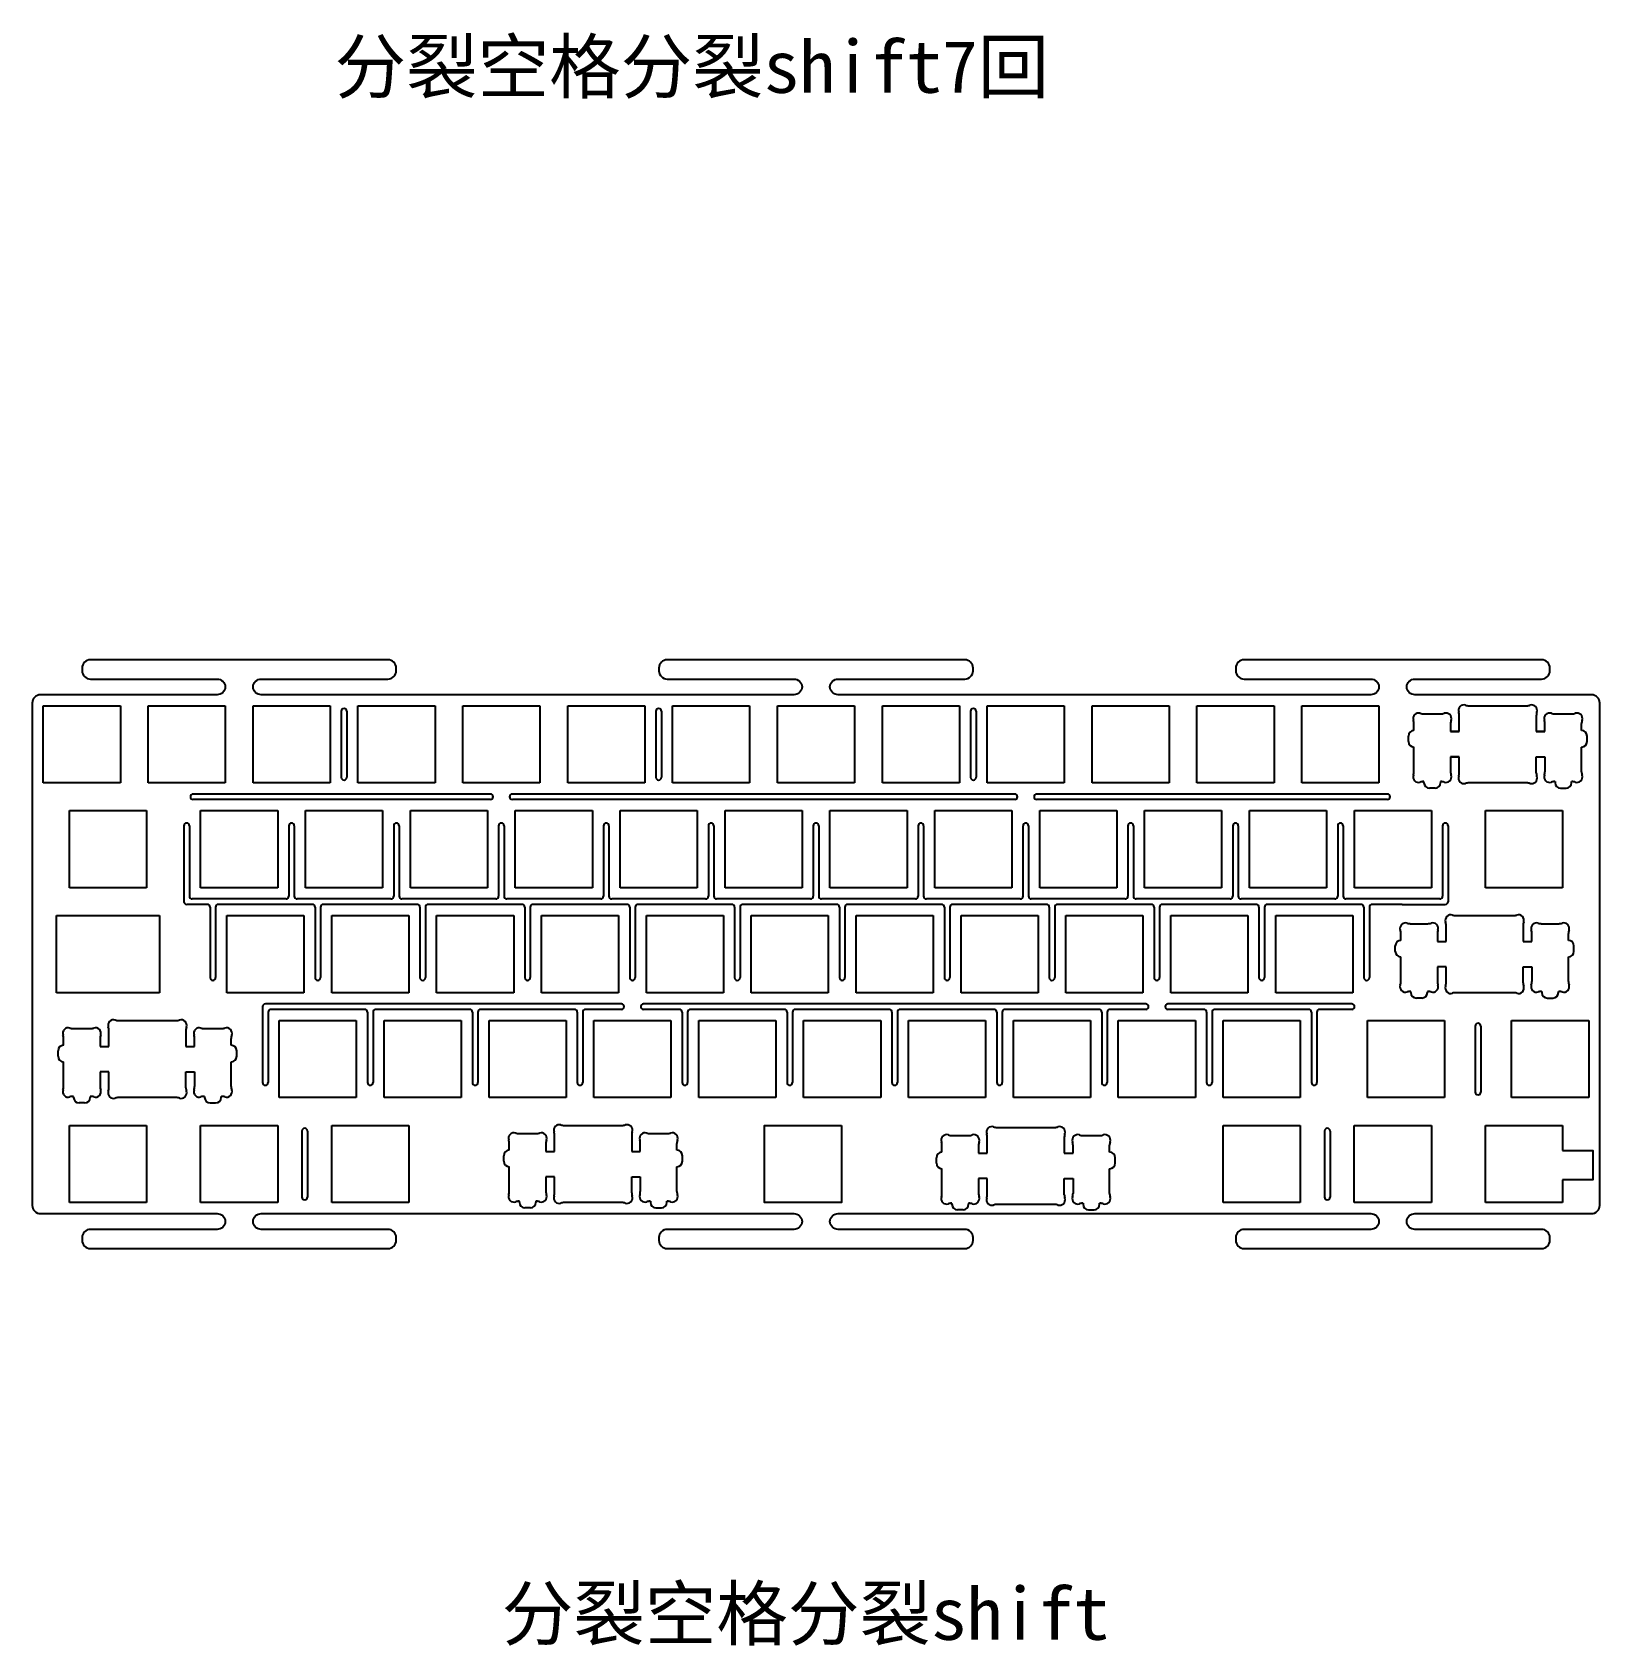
# Model space of a CAD drawing. Header units: millimetres. Extents: x 129 to 1846, y -253 to 443.
# Drawn here: x 1218.2 to 1502.9, y -253.2 to 39.7 of the extents above; entities that cross this region are included whole.
import ezdxf

# ---------------------------------------------------------------- set-up
doc = ezdxf.new("R2010")
doc.units = ezdxf.units.MM
doc.layers.add('BoardOutLine', color=6, linetype='Continuous', true_color=0xff00ff)
doc.layers.add('SUIT-00-06_PBL7', color=7, linetype='Continuous')
doc.layers.add('上壳', color=10, linetype='Continuous')

msp = doc.modelspace()

# ---------------------------------------------------------------- linework, layer by layer
at = {"color": 0}
for p, q in [((1220.22, -82.57), (1234.22, -82.57)), ((1220.22, -96.57), (1220.22, -82.57)), ((1234.22, -82.57), (1234.22, -96.57)), ((1239.27, -82.57), (1253.27, -82.57)), ((1239.27, -96.57), (1239.27, -82.57)), ((1253.27, -82.57), (1253.27, -96.57)), ((1258.32, -82.57), (1272.32, -82.57)), ((1258.32, -96.57), (1258.32, -82.57)), ((1272.32, -82.57), (1272.32, -96.57)), ((1277.37, -82.57), (1291.37, -82.57)), ((1277.37, -96.57), (1277.37, -82.57)), ((1291.37, -82.57), (1291.37, -96.57)), ((1296.42, -82.57), (1310.42, -82.57)), ((1296.42, -96.57), (1296.42, -82.57)), ((1310.42, -82.57), (1310.42, -96.57)), ((1315.47, -82.57), (1329.47, -82.57)), ((1315.47, -96.57), (1315.47, -82.57)), ((1329.47, -82.57), (1329.47, -96.57)), ((1334.52, -82.57), (1348.52, -82.57)), ((1334.52, -96.57), (1334.52, -82.57)), ((1348.52, -82.57), (1348.52, -96.57)), ((1353.57, -82.57), (1367.57, -82.57)), ((1353.57, -96.57), (1353.57, -82.57)), ((1367.57, -82.57), (1367.57, -96.57)), ((1372.62, -82.57), (1386.62, -82.57)), ((1372.62, -96.57), (1372.62, -82.57)), ((1386.62, -82.57), (1386.62, -96.57)), ((1391.67, -82.57), (1405.67, -82.57)), ((1391.67, -96.57), (1391.67, -82.57)), ((1405.67, -82.57), (1405.67, -96.57)), ((1410.72, -82.57), (1424.72, -82.57)), ((1410.72, -96.57), (1410.72, -82.57)), ((1424.72, -82.57), (1424.72, -96.57)), ((1429.77, -82.57), (1443.77, -82.57)), ((1429.77, -96.57), (1429.77, -82.57)), ((1443.77, -82.57), (1443.77, -96.57)), ((1448.82, -82.57), (1462.82, -82.57)), ((1448.82, -96.57), (1448.82, -82.57)), ((1462.82, -82.57), (1462.82, -96.57)), ((1477.4, -87.26), (1475.87, -87.26)), ((1492.92, -87.26), (1491.4, -87.26)), ((1475.87, -91.87), (1477.4, -91.87)), ((1491.4, -91.87), (1492.92, -91.87)), ((1234.22, -96.57), (1220.22, -96.57)), ((1253.27, -96.57), (1239.27, -96.57)), ((1272.32, -96.57), (1258.32, -96.57)), ((1291.37, -96.57), (1277.37, -96.57)), ((1310.42, -96.57), (1296.42, -96.57)), ((1329.47, -96.57), (1315.47, -96.57)), ((1348.52, -96.57), (1334.52, -96.57)), ((1367.57, -96.57), (1353.57, -96.57)), ((1386.62, -96.57), (1372.62, -96.57)), ((1405.67, -96.57), (1391.67, -96.57)), ((1424.72, -96.57), (1410.72, -96.57)), ((1443.77, -96.57), (1429.77, -96.57)), ((1462.82, -96.57), (1448.82, -96.57)), ((1224.98, -101.61), (1238.98, -101.61)), ((1224.98, -115.62), (1224.98, -101.61)), ((1238.98, -101.61), (1238.98, -115.62)), ((1248.8, -101.61), (1262.8, -101.61)), ((1248.8, -115.62), (1248.8, -101.61)), ((1262.8, -101.61), (1262.8, -115.62)), ((1267.85, -101.61), (1281.85, -101.61)), ((1267.85, -115.62), (1267.85, -101.61)), ((1281.85, -101.61), (1281.85, -115.62)), ((1286.9, -101.61), (1300.9, -101.61)), ((1286.9, -115.62), (1286.9, -101.61)), ((1300.9, -101.61), (1300.9, -115.62)), ((1305.95, -101.61), (1319.95, -101.61)), ((1305.95, -115.62), (1305.95, -101.61)), ((1319.95, -101.61), (1319.95, -115.62)), ((1325, -101.61), (1339, -101.61)), ((1325, -115.62), (1325, -101.61)), ((1339, -101.61), (1339, -115.62)), ((1344.05, -101.61), (1358.05, -101.61)), ((1344.05, -115.62), (1344.05, -101.61)), ((1358.05, -101.61), (1358.05, -115.62)), ((1363.1, -101.61), (1377.1, -101.61)), ((1363.1, -115.62), (1363.1, -101.61)), ((1377.1, -101.61), (1377.1, -115.62)), ((1382.15, -101.61), (1396.15, -101.61)), ((1382.15, -115.62), (1382.15, -101.61)), ((1396.15, -101.61), (1396.15, -115.62)), ((1401.2, -101.61), (1415.2, -101.61)), ((1401.2, -115.62), (1401.2, -101.61)), ((1415.2, -101.61), (1415.2, -115.62)), ((1420.25, -101.61), (1434.25, -101.61)), ((1420.25, -115.62), (1420.25, -101.61)), ((1434.25, -101.61), (1434.25, -115.62)), ((1439.3, -101.61), (1453.3, -101.61)), ((1439.3, -115.62), (1439.3, -101.61)), ((1453.3, -101.61), (1453.3, -115.62)), ((1458.35, -101.61), (1472.35, -101.61)), ((1458.35, -115.62), (1458.35, -101.61)), ((1472.35, -101.61), (1472.35, -115.62)), ((1482.16, -101.61), (1496.16, -101.61)), ((1482.16, -115.62), (1482.16, -101.61)), ((1496.16, -101.61), (1496.16, -115.62)), ((1238.98, -115.62), (1224.98, -115.62)), ((1262.8, -115.62), (1248.8, -115.62)), ((1281.85, -115.62), (1267.85, -115.62)), ((1300.9, -115.62), (1286.9, -115.62)), ((1319.95, -115.62), (1305.95, -115.62)), ((1339, -115.62), (1325, -115.62)), ((1358.05, -115.62), (1344.05, -115.62)), ((1377.1, -115.62), (1363.1, -115.62)), ((1396.15, -115.62), (1382.15, -115.62)), ((1415.2, -115.62), (1401.2, -115.62)), ((1434.25, -115.62), (1420.25, -115.62)), ((1453.3, -115.62), (1439.3, -115.62)), ((1472.35, -115.62), (1458.35, -115.62)), ((1496.16, -115.62), (1482.16, -115.62)), ((1253.56, -120.66), (1267.56, -120.66)), ((1253.56, -134.66), (1253.56, -120.66)), ((1267.56, -120.66), (1267.56, -134.66)), ((1272.61, -120.66), (1286.61, -120.66)), ((1272.61, -134.66), (1272.61, -120.66)), ((1286.61, -120.66), (1286.61, -134.66)), ((1291.66, -120.66), (1305.66, -120.66)), ((1291.66, -134.66), (1291.66, -120.66)), ((1305.66, -120.66), (1305.66, -134.66)), ((1310.71, -120.66), (1324.71, -120.66)), ((1310.71, -134.66), (1310.71, -120.66)), ((1324.71, -120.66), (1324.71, -134.66)), ((1329.76, -120.66), (1343.76, -120.66)), ((1329.76, -134.66), (1329.76, -120.66)), ((1343.76, -120.66), (1343.76, -134.66)), ((1348.81, -120.66), (1362.81, -120.66)), ((1348.81, -134.66), (1348.81, -120.66)), ((1362.81, -120.66), (1362.81, -134.66)), ((1367.86, -120.66), (1381.86, -120.66)), ((1367.86, -134.66), (1367.86, -120.66)), ((1381.86, -120.66), (1381.86, -134.66)), ((1386.91, -120.66), (1400.91, -120.66)), ((1386.91, -134.66), (1386.91, -120.66)), ((1400.91, -120.66), (1400.91, -134.66)), ((1405.96, -120.66), (1419.96, -120.66)), ((1405.96, -134.66), (1405.96, -120.66)), ((1419.96, -120.66), (1419.96, -134.66)), ((1425.01, -120.66), (1439.01, -120.66)), ((1425.01, -134.66), (1425.01, -120.66)), ((1439.01, -120.66), (1439.01, -134.66)), ((1444.06, -120.66), (1458.06, -120.66)), ((1444.06, -134.66), (1444.06, -120.66)), ((1458.06, -120.66), (1458.06, -134.66)), ((1267.56, -134.66), (1253.56, -134.66)), ((1286.61, -134.66), (1272.61, -134.66)), ((1305.66, -134.66), (1291.66, -134.66)), ((1324.71, -134.66), (1310.71, -134.66)), ((1343.76, -134.66), (1329.76, -134.66)), ((1362.81, -134.66), (1348.81, -134.66)), ((1381.86, -134.66), (1367.86, -134.66)), ((1400.91, -134.66), (1386.91, -134.66)), ((1419.96, -134.66), (1405.96, -134.66)), ((1439.01, -134.66), (1425.01, -134.66)), ((1458.06, -134.66), (1444.06, -134.66)), ((1263.08, -139.71), (1277.08, -139.71)), ((1263.08, -153.71), (1263.08, -139.71)), ((1277.08, -139.71), (1277.08, -153.71)), ((1282.13, -139.71), (1296.13, -139.71)), ((1282.13, -153.71), (1282.13, -139.71)), ((1296.13, -139.71), (1296.13, -153.71)), ((1301.18, -139.71), (1315.18, -139.71)), ((1301.18, -153.71), (1301.18, -139.71)), ((1315.18, -139.71), (1315.18, -153.71)), ((1320.23, -139.71), (1334.23, -139.71)), ((1320.23, -153.71), (1320.23, -139.71)), ((1334.23, -139.71), (1334.23, -153.71)), ((1339.28, -139.71), (1353.28, -139.71)), ((1339.28, -153.71), (1339.28, -139.71)), ((1353.28, -139.71), (1353.28, -153.71)), ((1358.33, -139.71), (1372.33, -139.71)), ((1358.33, -153.71), (1358.33, -139.71)), ((1372.33, -139.71), (1372.33, -153.71)), ((1377.38, -139.71), (1391.38, -139.71)), ((1377.38, -153.71), (1377.38, -139.71)), ((1391.38, -139.71), (1391.38, -153.71)), ((1396.43, -139.71), (1410.43, -139.71)), ((1396.43, -153.71), (1396.43, -139.71)), ((1410.43, -139.71), (1410.43, -153.71)), ((1415.48, -139.71), (1429.48, -139.71)), ((1415.48, -153.71), (1415.48, -139.71)), ((1429.48, -139.71), (1429.48, -153.71)), ((1434.53, -139.71), (1448.53, -139.71)), ((1434.53, -153.71), (1434.53, -139.71)), ((1448.53, -139.71), (1448.53, -153.71)), ((1460.73, -139.71), (1474.73, -139.71)), ((1460.73, -153.71), (1460.73, -139.71)), ((1474.73, -139.71), (1474.73, -153.71)), ((1486.92, -139.71), (1500.92, -139.71)), ((1486.92, -153.71), (1486.92, -139.71)), ((1500.92, -139.71), (1500.92, -153.71)), ((1277.08, -153.71), (1263.08, -153.71)), ((1296.13, -153.71), (1282.13, -153.71)), ((1315.18, -153.71), (1301.18, -153.71)), ((1334.23, -153.71), (1320.23, -153.71)), ((1353.28, -153.71), (1339.28, -153.71)), ((1372.33, -153.71), (1358.33, -153.71)), ((1391.38, -153.71), (1377.38, -153.71)), ((1410.43, -153.71), (1396.43, -153.71)), ((1429.48, -153.71), (1415.48, -153.71)), ((1448.53, -153.71), (1434.53, -153.71)), ((1474.73, -153.71), (1460.73, -153.71)), ((1500.92, -153.71), (1486.92, -153.71)), ((1224.98, -158.76), (1238.98, -158.76)), ((1224.98, -172.76), (1224.98, -158.76)), ((1238.98, -158.76), (1238.98, -172.76)), ((1248.8, -158.76), (1262.8, -158.76)), ((1248.8, -172.76), (1248.8, -158.76)), ((1262.8, -158.76), (1262.8, -172.76)), ((1272.61, -158.76), (1286.61, -158.76)), ((1272.61, -172.76), (1272.61, -158.76)), ((1286.61, -158.76), (1286.61, -172.76)), ((1434.53, -158.76), (1448.53, -158.76)), ((1434.53, -172.76), (1434.53, -158.76)), ((1448.53, -158.76), (1448.53, -172.76)), ((1458.34, -158.76), (1472.35, -158.76)), ((1458.34, -172.76), (1458.34, -158.76)), ((1472.35, -158.76), (1472.35, -172.76)), ((1482.16, -172.76), (1482.16, -158.76)), ((1482.16, -158.76), (1496.16, -158.76)), ((1496.16, -158.76), (1496.16, -163.32)), ((1496.16, -168.64), (1496.16, -172.76)), ((1238.98, -172.76), (1224.98, -172.76)), ((1262.8, -172.76), (1248.8, -172.76)), ((1286.61, -172.76), (1272.61, -172.76)), ((1448.53, -172.76), (1434.53, -172.76)), ((1472.35, -172.76), (1458.34, -172.76)), ((1496.16, -172.76), (1482.16, -172.76))]:
    msp.add_line(p, q, dxfattribs=at)
at = {"linetype": 'Continuous'}
msp.add_lwpolyline([(1218.22, -127.67), (1218.22, -172.77), (1218.22, -173.27, 0.414214), (1219.72, -174.77), (1251.78, -174.77, -0.399638), (1253.28, -176.19, -0.399638), (1251.78, -177.62), (1228.78, -177.62, 0.414214), (1227.28, -179.12), (1227.28, -179.62, 0.414214), (1228.78, -181.12), (1255.8, -181.12), (1282.82, -181.12, 0.414214), (1284.32, -179.62), (1284.32, -179.12, 0.414214), (1282.82, -177.62), (1259.82, -177.62, -0.399638), (1258.32, -176.19, -0.399638), (1259.82, -174.77), (1356.55, -174.77, -0.399638), (1358.05, -176.19, -0.399638), (1356.55, -177.62), (1333.55, -177.62, 0.414214), (1332.05, -179.12), (1332.05, -179.62, 0.414214), (1333.55, -181.12), (1360.57, -181.12), (1387.59, -181.12, 0.414214), (1389.09, -179.62), (1389.09, -179.12, 0.414214), (1387.59, -177.62), (1364.59, -177.62, -0.399638), (1363.09, -176.19, -0.399638), (1364.59, -174.77), (1461.32, -174.77, -0.399638), (1462.82, -176.19, -0.399638), (1461.32, -177.62), (1438.32, -177.62, 0.414214), (1436.82, -179.12), (1436.82, -179.62, 0.414214), (1438.32, -181.12), (1465.34, -181.12), (1492.36, -181.12, 0.414214), (1493.86, -179.62), (1493.86, -179.12, 0.414214), (1492.36, -177.62), (1469.36, -177.62, -0.399638), (1467.86, -176.19, -0.399638), (1469.36, -174.77), (1501.42, -174.77, 0.414214), (1502.92, -173.27), (1502.92, -127.67), (1502.92, -82.07, 0.414214), (1501.42, -80.57), (1469.36, -80.57, -0.399638), (1467.86, -79.14, -0.399638), (1469.36, -77.72), (1492.36, -77.72, 0.414214), (1493.86, -76.22), (1493.86, -75.72, 0.414214), (1492.36, -74.22), (1465.34, -74.22), (1438.32, -74.22, 0.414214), (1436.82, -75.72), (1436.82, -76.22, 0.414214), (1438.32, -77.72), (1461.32, -77.72, -0.399638), (1462.82, -79.14, -0.399638), (1461.32, -80.57), (1364.59, -80.57, -0.399638), (1363.09, -79.14, -0.399638), (1364.59, -77.72), (1387.59, -77.72, 0.414214), (1389.09, -76.22), (1389.09, -75.72, 0.414214), (1387.59, -74.22), (1360.57, -74.22), (1333.55, -74.22, 0.414214), (1332.05, -75.72), (1332.05, -76.22, 0.414214), (1333.55, -77.72), (1356.55, -77.72, -0.399638), (1358.05, -79.14, -0.399638), (1356.55, -80.57), (1259.82, -80.57, -0.399638), (1258.32, -79.14, -0.399638), (1259.82, -77.72), (1282.82, -77.72, 0.414214), (1284.32, -76.22), (1284.32, -75.72, 0.414214), (1282.82, -74.22), (1255.8, -74.22), (1228.78, -74.22, 0.414214), (1227.28, -75.72), (1227.28, -76.22, 0.414214), (1228.78, -77.72), (1251.78, -77.72, -0.399638), (1253.28, -79.14, -0.399638), (1251.78, -80.57), (1219.72, -80.57, 0.414214), (1218.22, -82.07), (1218.22, -82.57)], format="xyb", close=True, dxfattribs=at)
at = {"color": 0}
msp.add_lwpolyline([(1365.19, -158.76), (1365.19, -172.76), (1351.19, -172.76), (1351.19, -158.76)], close=True, dxfattribs=at)
msp.add_lwpolyline([(1496.16, -163.32), (1501.65, -163.32), (1501.65, -168.64), (1496.16, -168.64)])
at = {"layer": 'BoardOutLine'}
for p, q in [((1274.35, -83.57), (1274.35, -95.56)), ((1275.35, -83.57), (1275.35, -95.56)), ((1331.49, -83.57), (1331.49, -95.56)), ((1332.49, -83.57), (1332.49, -95.56)), ((1388.65, -83.57), (1388.65, -95.56)), ((1389.65, -83.57), (1389.65, -95.56)), ((1480.32, -140.72), (1480.32, -152.71)), ((1481.32, -140.72), (1481.32, -152.71)), ((1267.2, -159.77), (1267.2, -171.76)), ((1268.2, -159.77), (1268.2, -171.76)), ((1452.94, -159.77), (1452.94, -171.76)), ((1453.94, -159.77), (1453.94, -171.76))]:
    msp.add_line(p, q, dxfattribs=at)
for centre, start, end in [((1274.85, -83.57), 0, 180), ((1331.99, -83.57), 0, 180), ((1389.15, -83.57), 0, 180), ((1274.85, -95.56), 180, 0), ((1331.99, -95.56), 180, 0), ((1389.15, -95.56), 180, 0), ((1480.82, -140.72), 0, 180), ((1480.82, -152.71), 180, 0), ((1267.7, -159.77), 0, 180), ((1453.44, -159.77), 0, 180), ((1267.7, -171.76), 180, 0), ((1453.44, -171.76), 180, 0)]:
    msp.add_arc(centre, 0.5, start, end, dxfattribs=at)
at = {"layer": 'SUIT-00-06_PBL7', "color": 7, "linetype": 'Continuous'}
for p, q in [((1222.6, -134.66), (1222.6, -120.66)), ((1222.6, -120.66), (1241.36, -120.66)), ((1241.36, -120.66), (1241.36, -134.66)), ((1241.36, -134.66), (1222.6, -134.66))]:
    msp.add_line(p, q, dxfattribs=at)
at = {"layer": '上壳'}
for p, q in [((1470.95, -84.04), (1474.04, -84.04)), ((1477.4, -87.27), (1477.4, -84.35)), ((1479.18, -82.57), (1489.62, -82.57)), ((1491.4, -84.35), (1491.4, -87.27)), ((1494.75, -84.04), (1497.84, -84.04)), ((1469.17, -87.07), (1469.17, -85.82)), ((1475.82, -85.82), (1475.82, -87.27)), ((1475.82, -87.27), (1477.4, -87.27)), ((1491.4, -87.27), (1492.97, -87.27)), ((1492.97, -87.27), (1492.97, -85.82)), ((1499.62, -87.07), (1499.62, -85.82)), ((1468.17, -89.07), (1468.17, -88.07)), ((1469.17, -94.56), (1469.17, -90.07)), ((1499.62, -94.56), (1499.62, -90.07)), ((1500.62, -89.07), (1500.62, -88.07)), ((1477.4, -91.87), (1475.82, -91.87)), ((1475.82, -91.87), (1475.82, -94.56)), ((1477.4, -94.79), (1477.4, -91.87)), ((1491.4, -94.79), (1491.4, -91.87)), ((1491.4, -91.87), (1492.97, -91.87)), ((1492.97, -91.87), (1492.97, -94.56)), ((1471, -96.34), (1470.95, -96.34)), ((1471, -96.54), (1471, -96.34)), ((1474.04, -96.34), (1474, -96.34)), ((1474, -96.34), (1474, -96.54)), ((1489.62, -96.57), (1479.18, -96.57)), ((1494.75, -96.34), (1494.8, -96.34)), ((1494.8, -96.34), (1494.8, -96.54)), ((1497.8, -96.54), (1497.8, -96.34)), ((1497.8, -96.34), (1497.84, -96.34)), ((1301.42, -98.59), (1247.44, -98.59)), ((1301.92, -99.09), (1301.92, -99.09)), ((1304.92, -99.09), (1304.92, -99.09)), ((1396.67, -98.59), (1305.42, -98.59)), ((1397.17, -99.09), (1397.17, -99.09)), ((1400.17, -99.09), (1400.17, -99.09)), ((1464.35, -98.59), (1400.67, -98.59)), ((1473, -97.54), (1472, -97.54)), ((1495.8, -97.54), (1496.8, -97.54)), ((1301.42, -99.59), (1247.44, -99.59)), ((1396.67, -99.59), (1305.42, -99.59)), ((1464.35, -99.59), (1400.67, -99.59)), ((1245.77, -104.36), (1245.77, -118.14)), ((1246.77, -104.36), (1246.77, -117.14)), ((1264.82, -104.36), (1264.82, -117.14)), ((1265.82, -104.36), (1265.82, -117.14)), ((1283.87, -104.36), (1283.87, -117.14)), ((1284.87, -104.36), (1284.87, -117.14)), ((1302.92, -104.36), (1302.92, -117.14)), ((1303.92, -104.36), (1303.92, -117.14)), ((1321.97, -104.36), (1321.97, -117.14)), ((1322.97, -104.36), (1322.97, -117.14)), ((1341.02, -104.36), (1341.02, -117.14)), ((1342.02, -104.36), (1342.02, -117.14)), ((1360.07, -104.36), (1360.07, -117.14)), ((1361.07, -104.36), (1361.07, -117.14)), ((1379.12, -104.36), (1379.12, -117.14)), ((1380.12, -104.36), (1380.12, -117.14)), ((1398.17, -117.14), (1398.17, -104.36)), ((1399.17, -104.36), (1399.17, -117.14)), ((1417.22, -104.36), (1417.22, -117.14)), ((1418.22, -104.36), (1418.22, -117.14)), ((1436.27, -104.36), (1436.27, -117.14)), ((1437.27, -104.36), (1437.27, -117.14)), ((1455.32, -104.36), (1455.32, -117.14)), ((1456.32, -104.36), (1456.32, -117.14)), ((1474.37, -104.36), (1474.37, -117.14)), ((1475.37, -104.36), (1475.37, -118.14)), ((1250.03, -118.64), (1246.27, -118.64)), ((1264.32, -117.64), (1247.27, -117.64)), ((1250.53, -119.14), (1250.53, -131.92)), ((1251.53, -119.14), (1251.53, -131.92)), ((1269.08, -118.64), (1252.03, -118.64)), ((1283.37, -117.64), (1266.32, -117.64)), ((1269.58, -119.14), (1269.58, -131.92)), ((1270.58, -119.14), (1270.58, -131.92)), ((1288.13, -118.64), (1271.08, -118.64)), ((1302.42, -117.64), (1285.37, -117.64)), ((1288.63, -119.14), (1288.63, -131.92)), ((1289.63, -119.14), (1289.63, -131.92)), ((1307.18, -118.64), (1290.13, -118.64)), ((1321.47, -117.64), (1304.42, -117.64)), ((1307.68, -119.14), (1307.68, -131.92)), ((1308.68, -119.14), (1308.68, -131.92)), ((1326.23, -118.64), (1309.18, -118.64)), ((1340.52, -117.64), (1323.47, -117.64)), ((1326.73, -119.14), (1326.73, -131.92)), ((1327.73, -119.14), (1327.73, -131.92)), ((1345.28, -118.64), (1328.23, -118.64)), ((1359.57, -117.64), (1342.52, -117.64)), ((1345.78, -119.14), (1345.78, -131.92)), ((1346.78, -119.14), (1346.78, -131.92)), ((1364.33, -118.64), (1347.28, -118.64)), ((1378.62, -117.64), (1361.57, -117.64)), ((1364.83, -119.14), (1364.83, -131.92)), ((1365.83, -119.14), (1365.83, -131.92)), ((1383.38, -118.64), (1366.33, -118.64)), ((1397.67, -117.64), (1380.62, -117.64)), ((1383.88, -119.14), (1383.88, -131.92)), ((1384.88, -119.14), (1384.88, -131.92)), ((1402.43, -118.64), (1385.38, -118.64)), ((1416.72, -117.64), (1399.67, -117.64)), ((1402.93, -119.14), (1402.93, -131.92)), ((1403.93, -119.14), (1403.93, -131.92)), ((1421.48, -118.64), (1404.43, -118.64)), ((1435.77, -117.64), (1418.72, -117.64)), ((1421.98, -119.14), (1421.98, -131.92)), ((1422.98, -119.14), (1422.98, -131.92)), ((1440.53, -118.64), (1423.48, -118.64)), ((1454.82, -117.64), (1437.77, -117.64)), ((1441.03, -119.14), (1441.03, -131.92)), ((1442.03, -119.14), (1442.03, -131.92)), ((1459.58, -118.64), (1442.53, -118.64)), ((1473.87, -117.64), (1456.82, -117.64)), ((1460.08, -119.14), (1460.08, -131.92)), ((1461.08, -119.14), (1461.08, -131.92)), ((1467.02, -118.64), (1461.58, -118.64)), ((1467.02, -118.64), (1468.27, -118.64)), ((1468.27, -118.64), (1474.87, -118.64)), ((1474.87, -118.64), (1474.87, -118.64)), ((1468.57, -122.13), (1471.66, -122.13)), ((1475.01, -125.36), (1475.01, -122.44)), ((1476.79, -120.66), (1487.23, -120.66)), ((1489.01, -122.44), (1489.01, -125.36)), ((1492.37, -122.13), (1495.46, -122.13)), ((1466.79, -125.16), (1466.79, -123.91)), ((1473.44, -123.91), (1473.44, -125.36)), ((1473.44, -125.36), (1475.01, -125.36)), ((1489.01, -125.36), (1490.59, -125.36)), ((1490.59, -125.36), (1490.59, -123.91)), ((1497.24, -125.16), (1497.24, -123.91)), ((1465.79, -127.16), (1465.79, -126.16)), ((1466.79, -132.65), (1466.79, -128.16)), ((1497.24, -132.65), (1497.24, -128.16)), ((1498.24, -127.16), (1498.24, -126.16)), ((1475.01, -129.96), (1473.44, -129.96)), ((1473.44, -129.96), (1473.44, -132.65)), ((1475.01, -132.88), (1475.01, -129.96)), ((1489.01, -132.88), (1489.01, -129.96)), ((1489.01, -129.96), (1490.59, -129.96)), ((1490.59, -129.96), (1490.59, -132.65)), ((1468.61, -134.43), (1468.57, -134.43)), ((1468.61, -134.63), (1468.61, -134.43)), ((1471.66, -134.43), (1471.61, -134.43)), ((1471.61, -134.43), (1471.61, -134.63)), ((1487.23, -134.66), (1476.79, -134.66)), ((1492.37, -134.43), (1492.41, -134.43)), ((1492.41, -134.43), (1492.41, -134.63)), ((1495.41, -134.63), (1495.41, -134.43)), ((1495.41, -134.43), (1495.46, -134.43)), ((1260.06, -137.19), (1260.06, -150.97)), ((1325.23, -136.69), (1260.56, -136.69)), ((1325.73, -137.19), (1325.73, -137.19)), ((1328.73, -137.19), (1328.73, -137.19)), ((1420.48, -136.69), (1329.23, -136.69)), ((1420.98, -137.19), (1420.98, -137.19)), ((1423.98, -137.19), (1423.98, -137.19)), ((1457.9, -136.69), (1424.48, -136.69)), ((1470.61, -135.63), (1469.61, -135.63)), ((1493.41, -135.63), (1494.41, -135.63)), ((1233.91, -139.71), (1244.35, -139.71)), ((1261.06, -138.19), (1261.06, -150.97)), ((1278.61, -137.69), (1261.56, -137.69)), ((1279.11, -138.19), (1279.11, -150.97)), ((1280.11, -138.19), (1280.11, -150.97)), ((1297.66, -137.69), (1280.61, -137.69)), ((1298.16, -138.19), (1298.16, -150.97)), ((1299.16, -138.19), (1299.16, -150.97)), ((1316.71, -137.69), (1299.66, -137.69)), ((1317.21, -138.19), (1317.21, -150.97)), ((1318.21, -138.19), (1318.21, -150.97)), ((1325.23, -137.69), (1318.71, -137.69)), ((1335.76, -137.69), (1329.23, -137.69)), ((1336.26, -138.19), (1336.26, -150.97)), ((1337.26, -138.19), (1337.26, -150.97)), ((1354.81, -137.69), (1337.76, -137.69)), ((1355.31, -138.19), (1355.31, -150.97)), ((1356.31, -138.19), (1356.31, -150.97)), ((1373.86, -137.69), (1356.81, -137.69)), ((1374.36, -138.19), (1374.36, -150.97)), ((1375.36, -138.19), (1375.36, -150.97)), ((1392.91, -137.69), (1375.86, -137.69)), ((1393.41, -138.19), (1393.41, -150.97)), ((1394.41, -138.19), (1394.41, -150.97)), ((1411.96, -137.69), (1394.91, -137.69)), ((1412.46, -138.19), (1412.46, -150.97)), ((1413.46, -138.19), (1413.46, -150.97)), ((1420.48, -137.69), (1413.96, -137.69)), ((1431.01, -137.69), (1424.48, -137.69)), ((1431.51, -138.19), (1431.51, -150.97)), ((1432.51, -138.19), (1432.51, -150.97)), ((1450.06, -137.69), (1433.01, -137.69)), ((1450.56, -138.19), (1450.56, -150.97)), ((1451.56, -138.19), (1451.56, -150.97)), ((1457.9, -137.69), (1452.06, -137.69)), ((1223.9, -144.21), (1223.9, -142.96)), ((1225.68, -141.18), (1228.77, -141.18)), ((1230.55, -142.96), (1230.55, -144.41)), ((1232.13, -144.41), (1232.13, -141.49)), ((1246.13, -141.49), (1246.13, -144.41)), ((1247.7, -144.41), (1247.7, -142.96)), ((1249.48, -141.18), (1252.57, -141.18)), ((1254.35, -144.21), (1254.35, -142.96)), ((1222.9, -146.21), (1222.9, -145.21)), ((1230.55, -144.41), (1232.13, -144.41)), ((1246.13, -144.41), (1247.7, -144.41)), ((1255.35, -146.21), (1255.35, -145.21)), ((1223.9, -151.7), (1223.9, -147.21)), ((1232.13, -149.01), (1230.55, -149.01)), ((1230.55, -149.01), (1230.55, -151.7)), ((1232.13, -151.93), (1232.13, -149.01)), ((1246.13, -151.93), (1246.13, -149.01)), ((1246.13, -149.01), (1247.7, -149.01)), ((1247.7, -149.01), (1247.7, -151.7)), ((1254.35, -151.7), (1254.35, -147.21)), ((1225.73, -153.48), (1225.68, -153.48)), ((1225.73, -153.68), (1225.73, -153.48)), ((1227.73, -154.68), (1226.73, -154.68)), ((1228.77, -153.48), (1228.73, -153.48)), ((1228.73, -153.48), (1228.73, -153.68)), ((1244.35, -153.71), (1233.91, -153.71)), ((1249.48, -153.48), (1249.53, -153.48)), ((1249.53, -153.48), (1249.53, -153.68)), ((1250.53, -154.68), (1251.53, -154.68)), ((1252.53, -153.68), (1252.53, -153.48)), ((1252.53, -153.48), (1252.57, -153.48)), ((1306.64, -160.23), (1309.74, -160.23)), ((1313.09, -163.46), (1313.09, -160.54)), ((1314.87, -158.76), (1325.31, -158.76)), ((1327.09, -160.54), (1327.09, -163.46)), ((1330.44, -160.23), (1333.54, -160.23)), ((1385.23, -160.58), (1388.32, -160.58)), ((1391.67, -163.81), (1391.67, -160.89)), ((1393.45, -159.11), (1403.89, -159.11)), ((1405.67, -160.89), (1405.67, -163.81)), ((1409.03, -160.58), (1412.12, -160.58)), ((1304.86, -163.26), (1304.86, -162.01)), ((1311.51, -162.01), (1311.51, -163.46)), ((1311.51, -163.46), (1313.09, -163.46)), ((1327.09, -163.46), (1328.66, -163.46)), ((1328.66, -163.46), (1328.66, -162.01)), ((1335.31, -163.26), (1335.31, -162.01)), ((1383.45, -163.61), (1383.45, -162.36)), ((1390.1, -162.36), (1390.1, -163.81)), ((1390.1, -163.81), (1391.67, -163.81)), ((1405.67, -163.81), (1407.25, -163.81)), ((1407.25, -163.81), (1407.25, -162.36)), ((1413.9, -163.61), (1413.9, -162.36)), ((1303.86, -165.26), (1303.86, -164.26)), ((1304.86, -170.75), (1304.86, -166.26)), ((1335.31, -170.75), (1335.31, -166.26)), ((1336.31, -165.26), (1336.31, -164.26)), ((1382.45, -165.61), (1382.45, -164.61)), ((1383.45, -171.1), (1383.45, -166.61)), ((1413.9, -171.1), (1413.9, -166.61)), ((1414.9, -165.61), (1414.9, -164.61)), ((1313.09, -168.06), (1311.51, -168.06)), ((1311.51, -168.06), (1311.51, -170.75)), ((1313.09, -170.98), (1313.09, -168.06)), ((1327.09, -170.98), (1327.09, -168.06)), ((1327.09, -168.06), (1328.66, -168.06)), ((1328.66, -168.06), (1328.66, -170.75)), ((1391.67, -168.41), (1390.1, -168.41)), ((1390.1, -168.41), (1390.1, -171.1)), ((1391.67, -171.33), (1391.67, -168.41)), ((1405.67, -171.33), (1405.67, -168.41)), ((1405.67, -168.41), (1407.25, -168.41)), ((1407.25, -168.41), (1407.25, -171.1)), ((1306.69, -172.53), (1306.64, -172.53)), ((1306.69, -172.73), (1306.69, -172.53)), ((1309.74, -172.53), (1309.69, -172.53)), ((1309.69, -172.53), (1309.69, -172.73)), ((1325.31, -172.76), (1314.87, -172.76)), ((1330.44, -172.53), (1330.49, -172.53)), ((1330.49, -172.53), (1330.49, -172.73)), ((1333.49, -172.73), (1333.49, -172.53)), ((1333.49, -172.53), (1333.54, -172.53)), ((1308.69, -173.73), (1307.69, -173.73)), ((1331.49, -173.73), (1332.49, -173.73)), ((1385.27, -172.88), (1385.23, -172.88)), ((1385.27, -173.08), (1385.27, -172.88)), ((1387.27, -174.08), (1386.27, -174.08)), ((1388.32, -172.88), (1388.27, -172.88)), ((1388.27, -172.88), (1388.27, -173.08)), ((1403.89, -173.11), (1393.45, -173.11)), ((1409.03, -172.88), (1409.07, -172.88)), ((1409.07, -172.88), (1409.07, -173.08)), ((1410.07, -174.08), (1411.07, -174.08)), ((1412.07, -173.08), (1412.07, -172.88)), ((1412.07, -172.88), (1412.12, -172.88))]:
    msp.add_line(p, q, dxfattribs=at)
for centre, radius, start, end in [((1470.02, -84.89), 1, 72.0237, 197.9763), ((1470.95, -82.04), 2, 252.0237, 270), ((1474.04, -82.04), 2, 270, 287.9763), ((1474.97, -84.89), 1, 342.0237, 107.9763), ((1478.25, -83.42), 1, 72.0237, 197.9763), ((1475.4, -84.35), 2, 360, 17.9763), ((1479.18, -80.57), 2, 252.0237, 270), ((1489.62, -80.57), 2, 270, 287.9763), ((1490.54, -83.42), 1, 342.0237, 107.9763), ((1493.4, -84.35), 2, 162.0237, 180), ((1493.82, -84.89), 1, 72.0237, 197.9763), ((1494.75, -82.04), 2, 252.0237, 270), ((1497.84, -82.04), 2, 270, 287.9763), ((1498.77, -84.89), 1, 342.0237, 107.9763), ((1469.17, -88.07), 1, 90, 180), ((1467.17, -85.82), 2, 0, 17.9763), ((1477.82, -85.82), 2, 162.0237, 180), ((1490.97, -85.82), 2, 0, 17.9763), ((1501.62, -85.82), 2, 162.0237, 180), ((1499.62, -88.07), 1, 0, 90), ((1469.17, -89.07), 1, 180, 270), ((1499.62, -89.07), 1, 270, 360), ((1470.02, -95.48), 1, 162.0237, 287.9763), ((1467.17, -94.56), 2, 342.0237, 360), ((1470.95, -98.34), 2, 90, 107.9763), ((1472, -96.54), 1, 180, 270), ((1473, -96.54), 1, 270, 0), ((1474.04, -98.34), 2, 72.0237, 90), ((1474.97, -95.48), 1, 252.0237, 17.9763), ((1477.82, -94.56), 2, 180, 197.9763), ((1478.25, -95.71), 1, 162.0237, 287.9763), ((1475.4, -94.79), 2, 342.0237, 360), ((1479.18, -98.57), 2, 90, 107.9763), ((1489.62, -98.57), 2, 72.0237, 90), ((1490.54, -95.71), 1, 252.0237, 17.9763), ((1493.4, -94.79), 2, 180, 197.9763), ((1493.82, -95.48), 1, 162.0237, 287.9763), ((1490.97, -94.56), 2, 342.0237, 0), ((1494.75, -98.34), 2, 90, 107.9763), ((1495.8, -96.54), 1, 180, 270), ((1496.8, -96.54), 1, 270, 0), ((1497.84, -98.34), 2, 72.0237, 90), ((1498.77, -95.48), 1, 252.0237, 17.9763), ((1501.62, -94.56), 2, 180, 197.9763), ((1247.44, -99.09), 0.5, 90, 270), ((1301.42, -99.09), 0.5, 270, 89.7719), ((1305.42, -99.09), 0.5, 90, 269.8631), ((1396.67, -99.09), 0.5, 270, 89.7719), ((1400.67, -99.09), 0.5, 90, 269.8631), ((1464.35, -99.09), 0.5, 270, 90), ((1246.27, -104.36), 0.5, 0, 180), ((1265.32, -104.36), 0.5, 0, 180), ((1284.37, -104.36), 0.5, 0, 180), ((1303.42, -104.36), 0.5, 0, 180), ((1322.47, -104.36), 0.5, 0, 180), ((1341.52, -104.36), 0.5, 0, 180), ((1360.57, -104.36), 0.5, 0, 180), ((1379.62, -104.36), 0.5, 0, 180), ((1398.67, -104.36), 0.5, 0, 180), ((1417.72, -104.36), 0.5, 0, 180), ((1436.77, -104.36), 0.5, 0, 180), ((1455.82, -104.36), 0.5, 0, 180), ((1474.87, -104.36), 0.5, 0, 180), ((1247.27, -117.14), 0.5, 180, 270), ((1264.32, -117.14), 0.5, 270, 0), ((1266.32, -117.14), 0.5, 180, 270), ((1283.37, -117.14), 0.5, 270, 0), ((1285.37, -117.14), 0.5, 180, 270), ((1302.42, -117.14), 0.5, 270, 0), ((1304.42, -117.14), 0.5, 180, 270), ((1321.47, -117.14), 0.5, 270, 0), ((1323.47, -117.14), 0.5, 180, 270), ((1340.52, -117.14), 0.5, 270, 0), ((1342.52, -117.14), 0.5, 180, 270), ((1359.57, -117.14), 0.5, 270, 0), ((1361.57, -117.14), 0.5, 180, 270), ((1378.62, -117.14), 0.5, 270, 0), ((1380.62, -117.14), 0.5, 180, 270), ((1397.67, -117.14), 0.5, 270, 0), ((1399.67, -117.14), 0.5, 180, 270), ((1416.72, -117.14), 0.5, 270, 0), ((1418.72, -117.14), 0.5, 180, 270), ((1435.77, -117.14), 0.5, 270, 0), ((1437.77, -117.14), 0.5, 180, 270), ((1454.82, -117.14), 0.5, 270, 0), ((1456.82, -117.14), 0.5, 180, 270), ((1473.87, -117.14), 0.5, 270, 0), ((1246.27, -118.14), 0.5, 180, 270), ((1250.03, -119.14), 0.5, 0, 90), ((1252.03, -119.14), 0.5, 90, 180), ((1269.08, -119.14), 0.5, 0, 90), ((1271.08, -119.14), 0.5, 90, 180), ((1288.13, -119.14), 0.5, 0, 90), ((1290.13, -119.14), 0.5, 90, 180), ((1307.18, -119.14), 0.5, 0, 90), ((1309.18, -119.14), 0.5, 90, 180), ((1326.23, -119.14), 0.5, 0, 90), ((1328.23, -119.14), 0.5, 90, 180), ((1345.28, -119.14), 0.5, 0, 90), ((1347.28, -119.14), 0.5, 90, 180), ((1364.33, -119.14), 0.5, 0, 90), ((1366.33, -119.14), 0.5, 90, 180), ((1383.38, -119.14), 0.5, 0, 90), ((1385.38, -119.14), 0.5, 90, 180), ((1402.43, -119.14), 0.5, 0, 90), ((1404.43, -119.14), 0.5, 90, 180), ((1421.48, -119.14), 0.5, 0, 90), ((1423.48, -119.14), 0.5, 90, 180), ((1440.53, -119.14), 0.5, 0, 90), ((1442.53, -119.14), 0.5, 90, 180), ((1459.58, -119.14), 0.5, 0, 90), ((1461.58, -119.14), 0.5, 90, 180), ((1470.1, -120.41), 3.55, 150.0908, 150.1264), ((1470.1, -120.41), 3.55, 29.8736, 29.9092), ((1474.87, -119.64), 1, 90, 90), ((1474.87, -118.14), 0.5, 270, 0), ((1467.64, -122.99), 1, 72.0237, 197.9763), ((1468.57, -120.13), 2, 252.0237, 270), ((1471.66, -120.13), 2, 270, 287.9763), ((1472.59, -122.99), 1, 342.0237, 107.9763), ((1475.87, -121.52), 1, 72.0237, 197.9763), ((1473.01, -122.44), 2, 360, 17.9763), ((1476.79, -118.66), 2, 252.0237, 270), ((1487.23, -118.66), 2, 270, 287.9763), ((1488.16, -121.52), 1, 342.0237, 107.9763), ((1491.01, -122.44), 2, 162.0237, 180), ((1491.44, -122.99), 1, 72.0237, 197.9763), ((1492.37, -120.13), 2, 252.0237, 270), ((1495.46, -120.13), 2, 270, 287.9763), ((1496.39, -122.99), 1, 342.0237, 107.9763), ((1466.79, -126.16), 1, 90, 180), ((1464.79, -123.91), 2, 0, 17.9763), ((1475.44, -123.91), 2, 162.0237, 180), ((1488.59, -123.91), 2, 0, 17.9763), ((1499.24, -123.91), 2, 162.0237, 180), ((1497.24, -126.16), 1, 0, 90), ((1466.79, -127.16), 1, 180, 270), ((1497.24, -127.16), 1, 270, 360), ((1251.03, -131.92), 0.5, 180, 0), ((1270.08, -131.92), 0.5, 180, 0), ((1289.13, -131.92), 0.5, 180, 0), ((1308.18, -131.92), 0.5, 180, 0), ((1327.23, -131.92), 0.5, 180, 0), ((1346.28, -131.92), 0.5, 180, 0), ((1365.33, -131.92), 0.5, 180, 0), ((1384.38, -131.92), 0.5, 180, 0), ((1403.43, -131.92), 0.5, 180, 0), ((1422.48, -131.92), 0.5, 180, 0), ((1441.53, -131.92), 0.5, 180, 0), ((1460.58, -131.92), 0.5, 180, 0), ((1467.64, -133.58), 1, 162.0237, 287.9763), ((1464.79, -132.65), 2, 342.0237, 360), ((1468.57, -136.43), 2, 90, 107.9763), ((1469.61, -134.63), 1, 180, 270), ((1470.61, -134.63), 1, 270, 0), ((1471.66, -136.43), 2, 72.0237, 90), ((1472.59, -133.58), 1, 252.0237, 17.9763), ((1475.44, -132.65), 2, 180, 197.9763), ((1475.87, -133.81), 1, 162.0237, 287.9763), ((1473.01, -132.88), 2, 342.0237, 360), ((1476.79, -136.66), 2, 90, 107.9763), ((1487.23, -136.66), 2, 72.0237, 90), ((1488.16, -133.81), 1, 252.0237, 17.9763), ((1491.01, -132.88), 2, 180, 197.9763), ((1491.44, -133.58), 1, 162.0237, 287.9763), ((1488.59, -132.65), 2, 342.0237, 0), ((1492.37, -136.43), 2, 90, 107.9763), ((1493.41, -134.63), 1, 180, 270), ((1494.41, -134.63), 1, 270, 0), ((1495.46, -136.43), 2, 72.0237, 90), ((1496.39, -133.58), 1, 252.0237, 17.9763), ((1499.24, -132.65), 2, 180, 197.9763), ((1260.56, -137.19), 0.5, 90, 180), ((1325.23, -137.19), 0.5, 270, 89.7719), ((1329.23, -137.19), 0.5, 90, 269.8631), ((1420.48, -137.19), 0.5, 270, 89.7719), ((1424.48, -137.19), 0.5, 90, 269.8631), ((1457.9, -137.19), 0.5, 270, 90), ((1232.98, -140.57), 1, 72.0237, 197.9763), ((1233.91, -137.71), 2, 252.0237, 270), ((1244.35, -137.71), 2, 270, 287.9763), ((1245.27, -140.57), 1, 342.0237, 107.9763), ((1261.56, -138.19), 0.5, 90, 180), ((1278.61, -138.19), 0.5, 0, 90), ((1280.61, -138.19), 0.5, 90, 180), ((1297.66, -138.19), 0.5, 0, 90), ((1299.66, -138.19), 0.5, 90, 180), ((1316.71, -138.19), 0.5, 0, 90), ((1318.71, -138.19), 0.5, 90, 180), ((1335.76, -138.19), 0.5, 0, 90), ((1337.76, -138.19), 0.5, 90, 180), ((1354.81, -138.19), 0.5, 0, 90), ((1356.81, -138.19), 0.5, 90, 180), ((1373.86, -138.19), 0.5, 0, 90), ((1375.86, -138.19), 0.5, 90, 180), ((1392.91, -138.19), 0.5, 0, 90), ((1394.91, -138.19), 0.5, 90, 180), ((1411.96, -138.19), 0.5, 0, 90), ((1413.96, -138.19), 0.5, 90, 180), ((1431.01, -138.19), 0.5, 0, 90), ((1433.01, -138.19), 0.5, 90, 180), ((1450.06, -138.19), 0.5, 0, 90), ((1452.06, -138.19), 0.5, 90, 180), ((1224.76, -142.04), 1, 72.0237, 197.9763), ((1221.9, -142.96), 2, 0, 17.9763), ((1225.68, -139.18), 2, 252.0237, 270), ((1228.77, -139.18), 2, 270, 287.9763), ((1229.7, -142.04), 1, 342.0237, 107.9763), ((1232.55, -142.96), 2, 162.0237, 180), ((1230.13, -141.49), 2, 360, 17.9763), ((1248.13, -141.49), 2, 162.0237, 180), ((1248.56, -142.04), 1, 72.0237, 197.9763), ((1245.7, -142.96), 2, 0, 17.9763), ((1249.48, -139.18), 2, 252.0237, 270), ((1252.57, -139.18), 2, 270, 287.9763), ((1253.5, -142.04), 1, 342.0237, 107.9763), ((1256.35, -142.96), 2, 162.0237, 180), ((1223.9, -145.21), 1, 90, 180), ((1223.9, -146.21), 1, 180, 270), ((1254.35, -145.21), 1, 0, 90), ((1254.35, -146.21), 1, 270, 360), ((1221.9, -151.7), 2, 342.0237, 360), ((1232.55, -151.7), 2, 180, 197.9763), ((1230.13, -151.93), 2, 342.0237, 360), ((1248.13, -151.93), 2, 180, 197.9763), ((1245.7, -151.7), 2, 342.0237, 0), ((1256.35, -151.7), 2, 180, 197.9763), ((1260.56, -150.97), 0.5, 180, 0), ((1279.61, -150.97), 0.5, 180, 0), ((1298.66, -150.97), 0.5, 180, 0), ((1317.71, -150.97), 0.5, 180, 0), ((1336.76, -150.97), 0.5, 180, 0), ((1355.81, -150.97), 0.5, 180, 0), ((1374.86, -150.97), 0.5, 180, 0), ((1393.91, -150.97), 0.5, 180, 0), ((1412.96, -150.97), 0.5, 180, 0), ((1432.01, -150.97), 0.5, 180, 0), ((1451.06, -150.97), 0.5, 180, 0), ((1224.76, -152.63), 1, 162.0237, 287.9763), ((1225.68, -155.48), 2, 90, 107.9763), ((1226.73, -153.68), 1, 180, 270), ((1227.73, -153.68), 1, 270, 0), ((1228.77, -155.48), 2, 72.0237, 90), ((1229.7, -152.63), 1, 252.0237, 17.9763), ((1232.98, -152.86), 1, 162.0237, 287.9763), ((1233.91, -155.71), 2, 90, 107.9763), ((1244.35, -155.71), 2, 72.0237, 90), ((1245.27, -152.86), 1, 252.0237, 17.9763), ((1248.56, -152.63), 1, 162.0237, 287.9763), ((1249.48, -155.48), 2, 90, 107.9763), ((1250.53, -153.68), 1, 180, 270), ((1251.53, -153.68), 1, 270, 0), ((1252.57, -155.48), 2, 72.0237, 90), ((1253.5, -152.63), 1, 252.0237, 17.9763), ((1305.72, -161.09), 1, 72.0237, 197.9763), ((1306.64, -158.23), 2, 252.0237, 270), ((1309.74, -158.23), 2, 270, 287.9763), ((1310.66, -161.09), 1, 342.0237, 107.9763), ((1313.94, -159.62), 1, 72.0237, 197.9763), ((1311.09, -160.54), 2, 360, 17.9763), ((1314.87, -156.76), 2, 252.0237, 270), ((1325.31, -156.76), 2, 270, 287.9763), ((1326.24, -159.62), 1, 342.0237, 107.9763), ((1329.09, -160.54), 2, 162.0237, 180), ((1329.52, -161.09), 1, 72.0237, 197.9763), ((1330.44, -158.23), 2, 252.0237, 270), ((1333.54, -158.23), 2, 270, 287.9763), ((1334.46, -161.09), 1, 342.0237, 107.9763), ((1384.3, -161.43), 1, 72.0237, 197.9763), ((1385.23, -158.58), 2, 252.0237, 270), ((1388.32, -158.58), 2, 270, 287.9763), ((1389.24, -161.43), 1, 342.0237, 107.9763), ((1392.53, -159.96), 1, 72.0237, 197.9763), ((1389.67, -160.89), 2, 360, 17.9763), ((1393.45, -157.11), 2, 252.0237, 270), ((1403.89, -157.11), 2, 270, 287.9763), ((1404.82, -159.96), 1, 342.0237, 107.9763), ((1407.67, -160.89), 2, 162.0237, 180), ((1408.1, -161.43), 1, 72.0237, 197.9763), ((1409.03, -158.58), 2, 252.0237, 270), ((1412.12, -158.58), 2, 270, 287.9763), ((1413.04, -161.43), 1, 342.0237, 107.9763), ((1304.86, -164.26), 1, 90, 180), ((1302.86, -162.01), 2, 0, 17.9763), ((1313.51, -162.01), 2, 162.0237, 180), ((1326.66, -162.01), 2, 0, 17.9763), ((1337.31, -162.01), 2, 162.0237, 180), ((1335.31, -164.26), 1, 0, 90), ((1383.45, -164.61), 1, 90, 180), ((1381.45, -162.36), 2, 0, 17.9763), ((1392.1, -162.36), 2, 162.0237, 180), ((1405.25, -162.36), 2, 0, 17.9763), ((1415.9, -162.36), 2, 162.0237, 180), ((1413.9, -164.61), 1, 0, 90), ((1304.86, -165.26), 1, 180, 270), ((1335.31, -165.26), 1, 270, 360), ((1383.45, -165.61), 1, 180, 270), ((1413.9, -165.61), 1, 270, 360), ((1305.72, -171.68), 1, 162.0237, 287.9763), ((1302.86, -170.75), 2, 342.0237, 360), ((1306.64, -174.53), 2, 90, 107.9763), ((1307.69, -172.73), 1, 180, 270), ((1308.69, -172.73), 1, 270, 0), ((1309.74, -174.53), 2, 72.0237, 90), ((1310.66, -171.68), 1, 252.0237, 17.9763), ((1313.51, -170.75), 2, 180, 197.9763), ((1313.94, -171.91), 1, 162.0237, 287.9763), ((1311.09, -170.98), 2, 342.0237, 360), ((1314.87, -174.76), 2, 90, 107.9763), ((1325.31, -174.76), 2, 72.0237, 90), ((1326.24, -171.91), 1, 252.0237, 17.9763), ((1329.09, -170.98), 2, 180, 197.9763), ((1329.52, -171.68), 1, 162.0237, 287.9763), ((1326.66, -170.75), 2, 342.0237, 0), ((1330.44, -174.53), 2, 90, 107.9763), ((1331.49, -172.73), 1, 180, 270), ((1332.49, -172.73), 1, 270, 0), ((1333.54, -174.53), 2, 72.0237, 90), ((1334.46, -171.68), 1, 252.0237, 17.9763), ((1337.31, -170.75), 2, 180, 197.9763), ((1384.3, -172.03), 1, 162.0237, 287.9763), ((1381.45, -171.1), 2, 342.0237, 360), ((1389.24, -172.03), 1, 252.0237, 17.9763), ((1392.1, -171.1), 2, 180, 197.9763), ((1392.53, -172.26), 1, 162.0237, 287.9763), ((1389.67, -171.33), 2, 342.0237, 360), ((1404.82, -172.26), 1, 252.0237, 17.9763), ((1407.67, -171.33), 2, 180, 197.9763), ((1408.1, -172.03), 1, 162.0237, 287.9763), ((1405.25, -171.1), 2, 342.0237, 0), ((1413.04, -172.03), 1, 252.0237, 17.9763), ((1415.9, -171.1), 2, 180, 197.9763), ((1385.23, -174.88), 2, 90, 107.9763), ((1386.27, -173.08), 1, 180, 270), ((1387.27, -173.08), 1, 270, 0), ((1388.32, -174.88), 2, 72.0237, 90), ((1393.45, -175.11), 2, 90, 107.9763), ((1403.89, -175.11), 2, 72.0237, 90), ((1409.03, -174.88), 2, 90, 107.9763), ((1410.07, -173.08), 1, 180, 270), ((1411.07, -173.08), 1, 270, 0), ((1412.12, -174.88), 2, 72.0237, 90)]:
    msp.add_arc(centre, radius, start, end, dxfattribs=at)

# ---------------------------------------------------------------- texts
at = {"char_height": 9.5237, "attachment_point": 1}
for s, insert in [('{\\fSimSun|b0|i0|c134|p2;分裂空格分裂}shift7{\\fSimSun|b0|i0|c134|p2;回}', (1273.13, 38.23)), ('{\\fSimSun|b0|i0|c134|p2;分裂空格分裂}shift', (1303.51, -242.61))]:
    msp.add_mtext_dynamic_manual_height_columns(s, width=604.7601, gutter_width=47.62, heights=[0], dxfattribs=dict(at, insert=insert))

doc.saveas('drawing.dxf')
